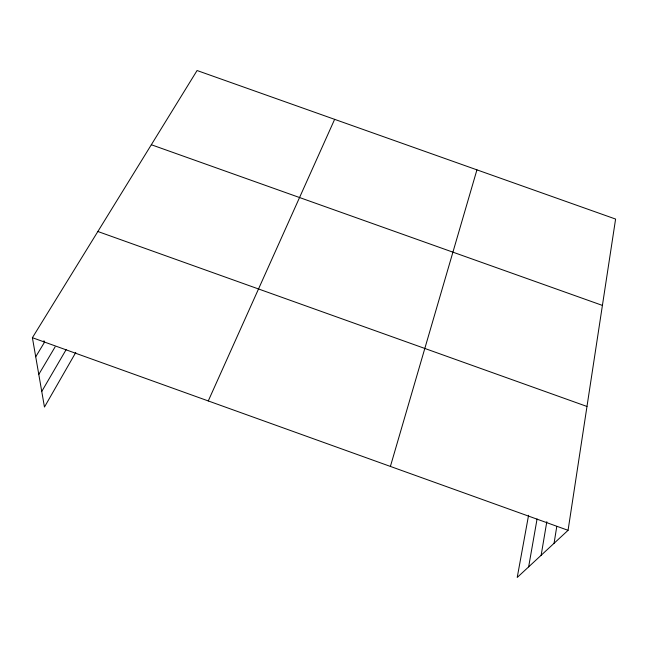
<?xml version="1.0" encoding="UTF-8"?>
<svg xmlns="http://www.w3.org/2000/svg" width="648" height="648" viewBox="0 0 648 648"><rect width="100%" height="100%" fill="white"/><g stroke="black" fill="none" stroke-linecap="round" stroke-linejoin="round"><path stroke-width="0.97" d="M528.574 515.273L517.217 577.473L568.069 530.315L615.6 219.065L197.073 70.527L32.4 337.705L44.461 407.041L75.776 352.463M554.064 543.299L556.705 526.921M541.145 555.279L546.815 521.689M528.638 566.879L537.071 518.959M390.396 466.43L476.936 169.849M208.267 400.942L334.635 119.353M41.747 391.457L66.137 349.628M38.783 374.406L55.096 346.907M35.721 356.781L44.258 342.654L43.959 340.718M151.34 144.739L602.413 305.411M97.864 231.498L586.983 406.466M32.4 337.705L568.069 530.315"/></g></svg>
